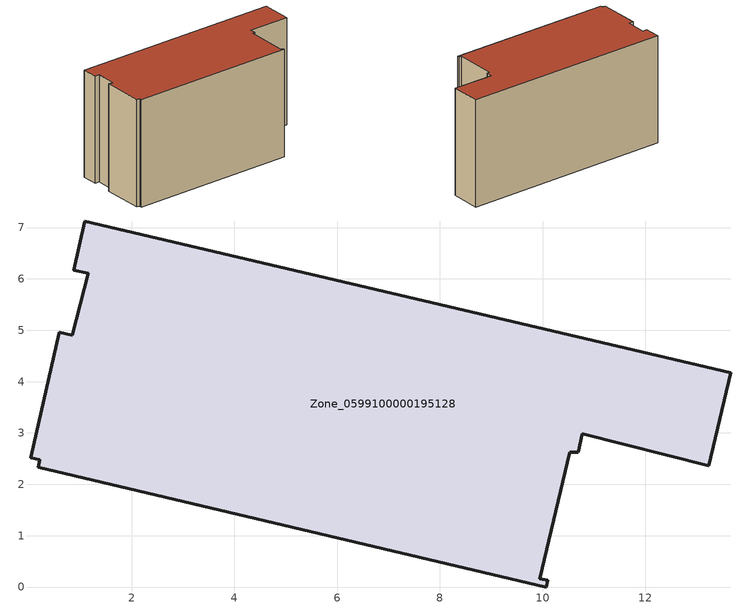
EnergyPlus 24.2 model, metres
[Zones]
Zone_0599100000195128
 floor ground (C_G): 10.1,0.13 10.07,0 0.17,2.34 0.21,2.48 0.03,2.52 0.59,4.96 0.84,4.91 1.16,6.11 0.87,6.17 1.08,7.13 13.67,4.17 13.24,2.37 10.78,2.98 10.69,2.63 10.53,2.62 9.95,0.16 z0
 wall outside (C_F): 10.78,2.98 13.24,2.37 13.67,4.17 1.08,7.13 0.87,6.17 1.16,6.11 0.84,4.91 0.59,4.96 0.03,2.52 0.21,2.48 0.17,2.34 10.07,0 10.1,0.13 9.95,0.16 10.53,2.62 10.69,2.63 10.78,2.98 z0:6.7
 roof outside (C_R): 10.07,0 10.1,0.13 9.95,0.16 10.53,2.62 10.69,2.63 10.78,2.98 13.24,2.37 13.67,4.17 1.08,7.13 0.87,6.17 1.16,6.11 0.84,4.91 0.59,4.96 0.03,2.52 0.21,2.48 0.17,2.34 z6.7
[BUILDING]
Pand.0599100000195128: North Axis=0; Terrain=City; Loads Convergence Tolerance Value=0.04; Temperature Convergence Tolerance Value=0.4; Solar Distribution=FullExterior; Maximum Number of Warmup Days=25; Minimum Number of Warmup Days=1
[Site:Location]
Rotterdam.The.Hague.AP_ZH_NLD Design_Conditions: Latitude=51.96; Longitude=4.45; Time Zone=1; Elevation=-4.5
[SITE:GROUNDTEMPERATURE:BUILDINGSURFACE]
18, 18, 18, 18, 18, 18, 18, 18, 18, 18, 18, 18
[MATERIAL] Thermal Absorptance=0.9; Solar Absorptance=0.7; Visible Absorptance=0.7
Name | Roughness | Thickness | Conductivity | Density | Specific Heat
G.TC.1946 | MediumSmooth | 0.15 | 1 | 540 | 1210
F.TC.1946 | Rough | 0.3 | 0.857143 | 1920 | 840
R.TC.1946 | MediumRough | 0.2 | 0.909091 | 1500 | 1000
[CONSTRUCTION]
C_G: G.TC.1946
C_F: F.TC.1946
C_R: R.TC.1946
[ZONE]
Zone_0599100000195128: Type=1; Multiplier=1; Ceiling Height=Autocalculate; Volume=Autocalculate; Floor Area=autocalculate; Part of Total Floor Area=Yes
[ZONEINFILTRATION:DESIGNFLOWRATE]
Infil_Zone_0599100000195128: Zone or ZoneList or Space or SpaceList=Zone_0599100000195128; Schedule=AlwaysOn; Design Flow Rate Calculation Method=Flow/Area; Flow Rate per Floor Area=0.003; Constant Term Coefficient=1; Temperature Term Coefficient=0; Velocity Term Coefficient=0; Velocity Squared Term Coefficient=0
[HVACTEMPLATE:ZONE:IDEALLOADSAIRSYSTEM]
Zone_0599100000195128: Maximum Heating Supply Air Temperature=50; Minimum Cooling Supply Air Temperature=13; Maximum Heating Supply Air Humidity Ratio=0.0156; Minimum Cooling Supply Air Humidity Ratio=0.0077; Heating Limit=NoLimit; Cooling Limit=NoLimit; Dehumidification Control Type=ConstantSensibleHeatRatio; Cooling Sensible Heat Ratio=0.7; Dehumidification Setpoint=60; Humidification Control Type=None; Humidification Setpoint=30; Outdoor Air Method=None; Outdoor Air Flow Rate per Person=0.00944; Outdoor Air Flow Rate per Zone Floor Area=0; Outdoor Air Flow Rate per Zone=0; Demand Controlled Ventilation Type=None; Outdoor Air Economizer Type=NoEconomizer; Heat Recovery Type=None; Sensible Heat Recovery Effectiveness=0.7; Latent Heat Recovery Effectiveness=0.65
[ZONECONTROL:THERMOSTAT]
ThermostatControl_Zone_0599100000195128: Zone or ZoneList=Zone_0599100000195128; Control Type Schedule=DualSetpointControlType; Control 1=Thermostat_Zone_0599100000195128; Temperature Difference Between Cutout And Setpoint=0
[THERMOSTATSETPOINT:DUALSETPOINT]
Thermostat_Zone_0599100000195128: Heating Setpoint Temperature Schedule=HeatingSetpoint_Zone_0599100000195128; Cooling Setpoint Temperature Schedule=CoolingSetpoint_Zone_0599100000195128
[SCHEDULE:COMPACT]
HeatingSetpoint_Zone_0599100000195128: Through: 12/31, For: AllDays, Until: 24:00, 21
CoolingSetpoint_Zone_0599100000195128: Through: 12/31, For: AllDays, Until: 24:00, 24
DualSetpointControlType: Through: 12/31, For: AllDays, Until: 24:00, 4
AlwaysOn: Through: 12/31, For: AllDays, Until: 24:00, 1
